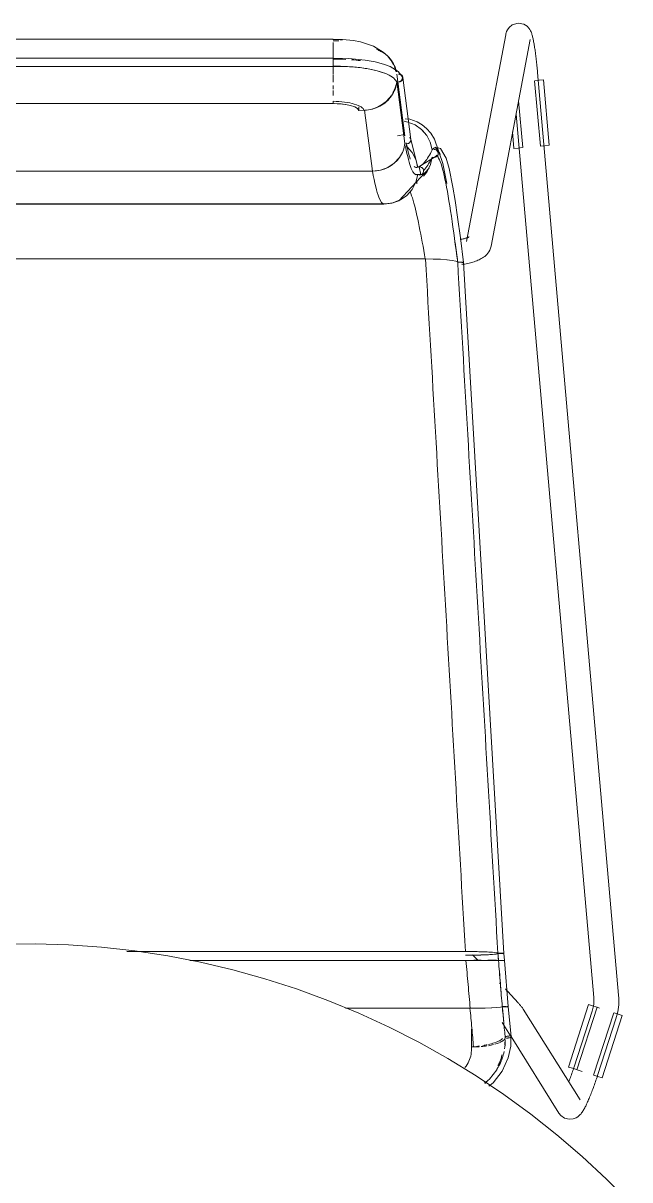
# Model space of a CAD drawing. Header units: millimetres. Extents: x 79795 to 317870, y -36033 to 97293.
# Drawn here: x 175176 to 175467, y 12592 to 13148 of the extents above; entities that cross this region are included whole.
import ezdxf

# ---------------------------------------------------------------- set-up
doc = ezdxf.new("R2010")
doc.units = ezdxf.units.MM
doc.header["$MEASUREMENT"] = 0
doc.layers.add('I-FURN', color=8, linetype='CONTINUOUS', lineweight=9)

msp = doc.modelspace()

# ---------------------------------------------------------------- linework, layer by layer
at = {"layer": 'I-FURN'}
for p, q in [((175410.56, 13147.02), (175413.31, 13147.86)), ((175413.31, 13147.86), (175416.07, 13147.37)), ((175407.43, 13142.27), (175388.61, 13042.97)), ((175407.51, 13142.68), (175407.43, 13142.27)), ((175407.65, 13143.2), (175407.51, 13142.68)), ((175407.86, 13143.82), (175407.65, 13143.2)), ((175408.24, 13144.62), (175407.86, 13143.82)), ((175408.99, 13145.7), (175408.24, 13144.62)), ((175410.56, 13147.02), (175408.99, 13145.7)), ((175416.07, 13147.37), (175417.73, 13146.33)), ((175417.73, 13146.33), (175418.58, 13145.42)), ((175418.58, 13145.42), (175419.06, 13144.72)), ((175419.06, 13144.72), (175419.37, 13144.16)), ((175419.37, 13144.16), (175419.58, 13143.69)), ((175419.58, 13143.69), (175419.75, 13143.26)), ((175419.75, 13143.26), (175419.89, 13142.85)), ((175419.89, 13142.85), (175420.02, 13142.46)), ((175420.02, 13142.46), (175420.13, 13142.06)), ((175420.13, 13142.06), (175420.24, 13141.66)), ((175324.52, 13140.08), (175029.67, 13140.08)), ((175329.04, 13140), (175324.52, 13140.08)), ((175324.52, 13139.91), (175324.52, 13140.08)), ((175324.52, 13140.06), (175324.52, 13139.78)), ((175324.52, 13138.59), (175324.52, 13136.84)), ((175324.52, 13136.56), (175324.52, 13133.98)), ((175334.25, 13139.48), (175329.04, 13140)), ((175337.74, 13138.83), (175334.25, 13139.48)), ((175343.89, 13136.81), (175337.74, 13138.83)), ((175348.61, 13133.94), (175343.89, 13136.81)), ((175400.4, 13040.74), (175419.22, 13140.03)), ((175420.24, 13141.66), (175420.34, 13141.25)), ((175420.34, 13141.25), (175420.44, 13140.82)), ((175420.44, 13140.82), (175420.54, 13140.38)), ((175420.54, 13140.38), (175420.64, 13139.92)), ((175420.64, 13139.92), (175420.73, 13139.44)), ((175420.73, 13139.44), (175420.83, 13138.94)), ((175420.83, 13138.94), (175420.92, 13138.43)), ((175420.92, 13138.43), (175421.02, 13137.9)), ((175421.02, 13137.9), (175421.11, 13137.35)), ((175421.11, 13137.35), (175421.2, 13136.78)), ((175421.2, 13136.78), (175421.29, 13136.19)), ((175324.52, 13131.04), (175029.67, 13131.04)), ((175324.52, 13130.8), (175324.52, 13133.82)), ((175324.52, 13133.81), (175324.52, 13130.8)), ((175332.08, 13130.89), (175324.52, 13131.04)), ((175324.52, 13130.97), (175324.52, 13131.04)), ((175324.52, 13131.04), (175324.52, 13127.19)), ((175324.52, 13130.78), (175324.52, 13130.97)), ((175324.52, 13130.47), (175324.52, 13130.78)), ((175339.97, 13130.1), (175332.08, 13130.89)), ((175350.59, 13132.1), (175348.61, 13133.94)), ((175352.26, 13130.03), (175350.59, 13132.1)), ((175421.29, 13136.19), (175421.39, 13135.59)), ((175421.39, 13135.59), (175421.48, 13134.97)), ((175421.48, 13134.97), (175421.57, 13134.33)), ((175421.57, 13134.33), (175421.65, 13133.69)), ((175421.65, 13133.69), (175421.74, 13133.02)), ((175421.74, 13133.02), (175421.83, 13132.35)), ((175421.83, 13132.35), (175421.91, 13131.66)), ((175421.91, 13131.66), (175422, 13130.96)), ((175422, 13130.96), (175422.08, 13130.25)), ((175029.67, 13127.08), (175324.52, 13127.08)), ((175324.52, 13130.08), (175324.52, 13130.47)), ((175324.52, 13129.63), (175324.52, 13130.08)), ((175324.52, 13129.14), (175324.52, 13129.63)), ((175324.52, 13128.64), (175324.52, 13129.14)), ((175324.52, 13128.16), (175324.52, 13128.64)), ((175324.52, 13127.74), (175324.52, 13128.16)), ((175324.52, 13127.41), (175324.52, 13127.74)), ((175324.52, 13127.19), (175324.52, 13127.41)), ((175324.52, 13123.3), (175324.52, 13127.11)), ((175324.52, 13127.11), (175324.52, 13123.3)), ((175330.74, 13127), (175324.52, 13127.08)), ((175337.31, 13126.47), (175330.74, 13127)), ((175341.32, 13125.88), (175337.31, 13126.47)), ((175344.68, 13129.23), (175339.97, 13130.1)), ((175345.75, 13124.91), (175341.32, 13125.88)), ((175348.72, 13128.15), (175344.68, 13129.23)), ((175351.89, 13126.96), (175348.72, 13128.15)), ((175355.72, 13124.65), (175351.89, 13126.96)), ((175353.59, 13127.76), (175352.26, 13130.03)), ((175422.08, 13130.25), (175422.16, 13129.53)), ((175422.16, 13129.53), (175422.24, 13128.81)), ((175422.24, 13128.81), (175422.32, 13128.07)), ((175422.32, 13128.07), (175422.4, 13127.33)), ((175422.4, 13127.33), (175422.47, 13126.59)), ((175422.47, 13126.59), (175422.54, 13125.84)), ((175422.54, 13125.84), (175422.61, 13125.09)), ((175324.52, 13123.1), (175324.52, 13119.54)), ((175349.19, 13123.81), (175345.75, 13124.91)), ((175355.13, 13123.33), (175358.98, 13093.64)), ((175359, 13090.09), (175355.15, 13119.79)), ((175355.9, 13117.36), (175355.59, 13119.8)), ((175357.61, 13122.27), (175355.72, 13124.65)), ((175357.97, 13121.77), (175361.83, 13091.99)), ((175421.28, 13120.2), (175424.04, 13088.79)), ((175421.4, 13120.21), (175423.47, 13120.4)), ((175422.61, 13125.09), (175422.68, 13124.34)), ((175422.68, 13124.34), (175422.7, 13124.18)), ((175461.64, 12680.86), (175422.7, 13124.18)), ((175423.47, 13120.4), (175425.51, 13120.57)), ((175425.51, 13120.57), (175428.27, 13089.16)), ((175324.52, 13117.92), (175324.52, 13116.07)), ((175324.52, 13115.55), (175324.52, 13113.09)), ((175324.52, 13109.24), (175029.67, 13109.24)), ((175029.67, 13109.18), (175324.52, 13109.18)), ((175324.52, 13109.18), (175327.56, 13109.07)), ((175327.56, 13109.07), (175330.41, 13108.75)), ((175330.41, 13108.75), (175332.9, 13108.24)), ((175415.59, 13088.05), (175413.62, 13110.53)), ((175332.9, 13108.24), (175334.88, 13107.57)), ((175334.88, 13107.57), (175336.23, 13106.78)), ((175336.23, 13106.78), (175336.87, 13105.92)), ((175336.87, 13105.92), (175336.87, 13107.59)), ((175336.87, 13105.92), (175339.59, 13105.99)), ((175339.59, 13105.99), (175343.45, 13076.71)), ((175412.41, 13104.16), (175449.69, 12679.81)), ((175358.63, 13100.7), (175360.37, 13100.32)), ((175360.37, 13100.33), (175358.63, 13100.7)), ((175361.36, 13101.67), (175359.1, 13101.96)), ((175363.89, 13098.93), (175360.37, 13100.33)), ((175364.96, 13100.37), (175361.36, 13101.67)), ((175366.97, 13096.76), (175363.89, 13098.93)), ((175367.23, 13099.03), (175364.96, 13100.37)), ((175369.4, 13097.25), (175367.23, 13099.03)), ((175358.85, 13094.42), (175355.36, 13093.73)), ((175361.59, 13092.67), (175361.29, 13093.06)), ((175361.78, 13092.23), (175361.59, 13092.67)), ((175361.84, 13091.76), (175361.78, 13092.23)), ((175361.81, 13092.07), (175364.78, 13080.46)), ((175366.97, 13096.76), (175367.95, 13095.8)), ((175369.45, 13093.93), (175366.97, 13096.76)), ((175371.4, 13095.01), (175369.4, 13097.25)), ((175371.19, 13090.61), (175369.45, 13093.93)), ((175373.21, 13092.19), (175371.4, 13095.01)), ((175377.2, 13080.47), (175373.21, 13092.19)), ((175410.67, 13095.57), (175411.36, 13087.68)), ((175358.81, 13088.94), (175359, 13090.09)), ((175359.47, 13089.93), (175359.96, 13089.9)), ((175359.98, 13088.59), (175359.49, 13089.02)), ((175359.96, 13089.9), (175360.46, 13089.97)), ((175362.49, 13085.72), (175359.98, 13088.59)), ((175360.46, 13089.97), (175360.91, 13090.17)), ((175360.91, 13090.17), (175361.29, 13090.47)), ((175361.29, 13090.47), (175361.58, 13090.85)), ((175361.58, 13090.85), (175361.77, 13091.29)), ((175361.77, 13091.29), (175361.84, 13091.76)), ((175372.1, 13086.98), (175371.19, 13090.61)), ((175372.57, 13087.15), (175372.1, 13086.98)), ((175372.1, 13086.98), (175372.57, 13087.14)), ((175373.92, 13088.2), (175373, 13087.9)), ((175373.06, 13087.19), (175373.56, 13087.11)), ((175373.56, 13087.11), (175373.06, 13087.19)), ((175373.56, 13087.11), (175374.01, 13086.92)), ((175374.01, 13086.92), (175373.56, 13087.11)), ((175376.1, 13087.67), (175373.92, 13088.2)), ((175374.01, 13086.92), (175374.4, 13086.61)), ((175374.4, 13086.61), (175374.01, 13086.92)), ((175374.4, 13086.61), (175374.7, 13086.21)), ((175374.7, 13086.22), (175374.4, 13086.61)), ((175378.87, 13083.03), (175376.1, 13087.67)), ((175413.4, 13087.86), (175411.36, 13087.68)), ((175415.47, 13088.04), (175413.4, 13087.86)), ((175426.23, 13088.98), (175424.16, 13088.8)), ((175428.27, 13089.16), (175426.23, 13088.98)), ((175353.88, 13080.58), (175356.37, 13083.32)), ((175364.24, 13082.32), (175362.49, 13085.72)), ((175365.14, 13078.61), (175364.24, 13082.32)), ((175374.77, 13084.42), (175365.38, 13078.71)), ((175372.15, 13083.49), (175371.35, 13079.88)), ((175371.36, 13079.88), (175372.15, 13083.49)), ((175372.62, 13083.34), (175372.15, 13083.49)), ((175372.15, 13083.49), (175372.62, 13083.34)), ((175373.12, 13083.31), (175372.62, 13083.34)), ((175372.62, 13083.34), (175373.12, 13083.31)), ((175373.61, 13083.4), (175373.12, 13083.31)), ((175373.12, 13083.31), (175373.61, 13083.4)), ((175374.06, 13083.61), (175373.61, 13083.4)), ((175373.61, 13083.4), (175374.06, 13083.61)), ((175374.44, 13083.93), (175374.06, 13083.61)), ((175374.06, 13083.61), (175374.44, 13083.93)), ((175374.73, 13084.33), (175374.44, 13083.93)), ((175374.44, 13083.93), (175374.73, 13084.33)), ((175374.9, 13085.76), (175374.7, 13086.22)), ((175374.7, 13086.21), (175374.89, 13085.76)), ((175374.91, 13084.79), (175374.73, 13084.33)), ((175374.73, 13084.33), (175374.91, 13084.79)), ((175374.89, 13085.76), (175374.97, 13085.28)), ((175374.97, 13085.28), (175374.9, 13085.76)), ((175374.97, 13085.28), (175374.91, 13084.79)), ((175374.91, 13084.79), (175374.97, 13085.28)), ((175380.28, 13078.03), (175378.87, 13083.03)), ((175343.45, 13076.71), (175010.74, 13076.71)), ((175010.74, 13076.71), (175343.45, 13076.71)), ((175343.45, 13076.71), (175347.22, 13077.19)), ((175347.22, 13077.19), (175350.77, 13078.5)), ((175350.77, 13078.5), (175353.88, 13080.58)), ((175370.66, 13078.23), (175356.06, 13062.53)), ((175364.78, 13080.46), (175365.1, 13078.59)), ((175365.14, 13078.61), (175365.61, 13078.77)), ((175365.61, 13078.77), (175365.14, 13078.61)), ((175365.61, 13078.77), (175366.1, 13078.81)), ((175366.11, 13078.81), (175365.61, 13078.77)), ((175366.65, 13075), (175365.82, 13078.89)), ((175366.1, 13078.81), (175366.59, 13078.73)), ((175366.6, 13078.73), (175366.11, 13078.81)), ((175366.59, 13078.73), (175367.04, 13078.52)), ((175367.04, 13075.19), (175366.59, 13074.99)), ((175367.05, 13078.53), (175366.6, 13078.73)), ((175366.6, 13074.99), (175367.05, 13075.19)), ((175367.04, 13078.52), (175367.43, 13078.21)), ((175367.43, 13075.5), (175367.04, 13075.19)), ((175367.43, 13078.21), (175367.05, 13078.53)), ((175367.05, 13075.19), (175367.43, 13075.5)), ((175367.43, 13078.21), (175367.72, 13077.81)), ((175367.72, 13077.81), (175367.43, 13078.21)), ((175367.72, 13075.91), (175367.43, 13075.5)), ((175367.43, 13075.5), (175367.72, 13075.91)), ((175367.72, 13077.81), (175367.91, 13077.35)), ((175367.91, 13077.35), (175367.72, 13077.81)), ((175367.91, 13076.37), (175367.72, 13075.91)), ((175367.72, 13075.91), (175367.91, 13076.37)), ((175367.91, 13077.35), (175367.98, 13076.86)), ((175367.98, 13076.86), (175367.91, 13077.35)), ((175367.98, 13076.86), (175367.91, 13076.37)), ((175367.91, 13076.37), (175367.98, 13076.86)), ((175369.71, 13076.56), (175367.93, 13074.32)), ((175368.9, 13075.42), (175369.72, 13076.56)), ((175371.35, 13079.88), (175369.71, 13076.56)), ((175369.72, 13076.56), (175371.36, 13079.88)), ((175379.1, 13070.81), (175377.2, 13080.47)), ((175382.08, 13069.01), (175380.28, 13078.03)), ((175364.24, 13071.39), (175362.49, 13068)), ((175362.49, 13067.99), (175364.24, 13071.39)), ((175366.95, 13075.14), (175364.07, 13075.09)), ((175364.24, 13071.39), (175365.14, 13075.1)), ((175365.61, 13074.94), (175365.14, 13075.11)), ((175365.14, 13075.1), (175365.61, 13074.94)), ((175366.1, 13074.91), (175365.61, 13074.94)), ((175365.61, 13074.94), (175366.11, 13074.9)), ((175366.59, 13074.99), (175366.1, 13074.91)), ((175366.11, 13074.9), (175366.6, 13074.99)), ((175359.98, 13065.13), (175356.84, 13062.96)), ((175356.85, 13062.95), (175359.98, 13065.12)), ((175362.49, 13068), (175359.98, 13065.13)), ((175359.98, 13065.12), (175362.49, 13067.99)), ((175383.12, 13062.7), (175382.08, 13069.01)), ((175349.49, 13061.11), (175004.7, 13061.11)), ((175004.7, 13061.11), (175349.49, 13061.11)), ((175005.24, 13060.96), (175310.04, 13060.96)), ((175310.04, 13060.96), (175348.95, 13060.96)), ((175352.7, 13061.4), (175348.95, 13060.96)), ((175353.28, 13061.59), (175349.49, 13061.11)), ((175349.49, 13061.11), (175353.28, 13061.59)), ((175357.16, 13063.13), (175352.7, 13061.4)), ((175356.84, 13062.96), (175353.28, 13061.59)), ((175353.28, 13061.59), (175356.85, 13062.95)), ((175356.06, 13062.53), (175354.14, 13061.83)), ((175384.3, 13054.68), (175383.12, 13062.7)), ((175385.65, 13044.75), (175384.3, 13054.68)), ((175386.06, 13044), (175385.57, 13043.9)), ((175387.21, 13032.89), (175385.65, 13044.75)), ((175386.53, 13044.1), (175386.06, 13044)), ((175386.98, 13044.2), (175386.53, 13044.1)), ((175387.4, 13044.31), (175386.98, 13044.2)), ((175387.79, 13044.42), (175387.4, 13044.31)), ((175388.16, 13044.53), (175387.79, 13044.42)), ((175388.5, 13044.63), (175388.16, 13044.53)), ((175388.8, 13044.74), (175388.5, 13044.63)), ((175389.07, 13044.84), (175388.8, 13044.74)), ((175389.3, 13044.94), (175389.07, 13044.84)), ((175389.49, 13045.02), (175389.3, 13044.94)), ((175389.65, 13045.1), (175389.49, 13045.02)), ((175389.73, 13045.15), (175389.65, 13045.1)), ((175389.81, 13045.19), (175389.73, 13045.15)), ((175389.83, 13045.2), (175389.81, 13045.19)), ((175397.83, 13036.26), (175397.3, 13035.81)), ((175398.35, 13036.78), (175397.83, 13036.26)), ((175398.86, 13037.38), (175398.35, 13036.78)), ((175399.34, 13038.07), (175398.86, 13037.38)), ((175399.78, 13038.86), (175399.34, 13038.07)), ((175400.14, 13039.75), (175399.78, 13038.86)), ((175400.4, 13040.74), (175400.14, 13039.75)), ((175368.79, 13034.61), (174985.39, 13034.61)), ((174985.39, 13034.61), (175368.79, 13034.61)), ((175372.56, 13034.55), (175368.79, 13034.61)), ((175368.87, 13034.61), (175372.56, 13034.55)), ((175376.1, 13034.4), (175372.56, 13034.55)), ((175372.62, 13034.55), (175376.1, 13034.4)), ((175379.2, 13034.16), (175376.1, 13034.4)), ((175376.14, 13034.4), (175379.2, 13034.16)), ((175381.69, 13033.85), (175379.2, 13034.16)), ((175379.23, 13034.16), (175381.7, 13033.85)), ((175383.44, 13033.48), (175381.69, 13033.85)), ((175381.7, 13033.85), (175383.44, 13033.48)), ((175384.34, 13033.08), (175383.44, 13033.48)), ((175383.44, 13033.48), (175384.34, 13033.08)), ((175384.81, 13033.1), (175384.34, 13033.08)), ((175384.34, 13033.08), (175384.82, 13033.1)), ((175385.31, 13033.1), (175384.81, 13033.1)), ((175384.82, 13033.1), (175385.31, 13033.1)), ((175385.8, 13033.1), (175385.31, 13033.1)), ((175385.31, 13033.1), (175385.81, 13033.1)), ((175386.26, 13033.07), (175385.8, 13033.1)), ((175385.81, 13033.1), (175386.26, 13033.07)), ((175386.64, 13033.04), (175386.26, 13033.07)), ((175386.26, 13033.07), (175386.65, 13033.04)), ((175386.29, 13032.71), (175386.67, 13032.75)), ((175386.68, 13032.75), (175386.3, 13032.71)), ((175387.11, 13031.99), (175386.4, 13031.87)), ((175386.94, 13033), (175386.64, 13033.04)), ((175386.65, 13033.04), (175386.95, 13033)), ((175386.67, 13032.75), (175386.96, 13032.79)), ((175386.97, 13032.79), (175386.68, 13032.75)), ((175387.8, 13032.11), (175387.11, 13031.99)), ((175387.15, 13032.84), (175387.21, 13032.89)), ((175387.21, 13032.89), (175387.15, 13032.84)), ((175387.21, 13032.89), (175406.5, 12700.98)), ((175388.48, 13032.25), (175387.8, 13032.11)), ((175389.15, 13032.39), (175388.48, 13032.25)), ((175389.8, 13032.54), (175389.15, 13032.39)), ((175390.45, 13032.7), (175389.8, 13032.54)), ((175391.08, 13032.88), (175390.45, 13032.7)), ((175391.69, 13033.06), (175391.08, 13032.88)), ((175392.3, 13033.25), (175391.69, 13033.06)), ((175392.89, 13033.46), (175392.3, 13033.25)), ((175393.47, 13033.68), (175392.89, 13033.46)), ((175394.04, 13033.91), (175393.47, 13033.68)), ((175394.6, 13034.17), (175394.04, 13033.91)), ((175395.15, 13034.44), (175394.6, 13034.17)), ((175395.69, 13034.73), (175395.15, 13034.44)), ((175396.23, 13035.05), (175395.69, 13034.73)), ((175396.77, 13035.41), (175396.23, 13035.05)), ((175397.3, 13035.81), (175396.77, 13035.41)), ((175181.41, 12705.55), (175165.41, 12705.4)), ((175197.4, 12705.06), (175181.41, 12705.55)), ((175213.36, 12703.93), (175197.4, 12705.06)), ((175229.26, 12702.16), (175213.36, 12703.93)), ((175388.04, 12701.88), (175225.45, 12701.88)), ((175225.45, 12701.88), (175388.04, 12701.88)), ((175245.08, 12699.75), (175229.26, 12702.16)), ((175260.79, 12696.72), (175245.08, 12699.75)), ((175388.31, 12697.56), (175255.75, 12697.56)), ((175255.75, 12697.56), (175388.31, 12697.56)), ((175391.83, 12701.85), (175388.04, 12701.88)), ((175388.16, 12700.09), (175391.84, 12700.12)), ((175392.1, 12697.56), (175388.31, 12697.56)), ((175388.31, 12697.56), (175392.1, 12697.56)), ((175394.11, 12697.57), (175391.53, 12700.24)), ((175395.39, 12701.77), (175391.83, 12701.85)), ((175391.84, 12700.12), (175395.39, 12700.2)), ((175392.1, 12697.69), (175395.66, 12697.68)), ((175395.66, 12697.68), (175392.1, 12697.69)), ((175395.66, 12697.57), (175392.1, 12697.56)), ((175392.1, 12697.56), (175395.67, 12697.57)), ((175398.52, 12701.65), (175395.39, 12701.77)), ((175395.39, 12700.2), (175398.51, 12700.32)), ((175398.79, 12697.58), (175395.67, 12697.57)), ((175395.67, 12697.57), (175398.8, 12697.58)), ((175398.51, 12700.32), (175401, 12700.48)), ((175401.03, 12701.49), (175398.52, 12701.65)), ((175398.78, 12697.67), (175401.28, 12697.66)), ((175401.28, 12697.66), (175398.78, 12697.67)), ((175401.3, 12697.59), (175398.8, 12697.58)), ((175398.8, 12697.58), (175401.3, 12697.59)), ((175401, 12700.48), (175402.75, 12700.67)), ((175402.77, 12701.29), (175401.03, 12701.49)), ((175401.28, 12697.66), (175403.03, 12697.65)), ((175403.03, 12697.65), (175401.28, 12697.66)), ((175403.04, 12697.6), (175401.3, 12697.59)), ((175401.3, 12697.59), (175403.05, 12697.6)), ((175402.75, 12700.67), (175403.66, 12700.88)), ((175403.66, 12701.08), (175402.77, 12701.29)), ((175403.93, 12697.62), (175403.04, 12697.6)), ((175403.05, 12697.6), (175403.94, 12697.62)), ((175404.13, 12701.09), (175403.66, 12701.08)), ((175403.66, 12700.88), (175404.13, 12700.88)), ((175403.93, 12697.63), (175404.4, 12697.63)), ((175404.4, 12697.63), (175403.93, 12697.63)), ((175404.4, 12697.62), (175403.93, 12697.62)), ((175403.94, 12697.62), (175404.41, 12697.62)), ((175404.63, 12701.09), (175404.13, 12701.09)), ((175404.13, 12700.88), (175404.62, 12700.87)), ((175404.4, 12697.63), (175404.89, 12697.63)), ((175404.9, 12697.63), (175404.4, 12697.63)), ((175404.9, 12697.62), (175404.4, 12697.62)), ((175404.41, 12697.62), (175404.9, 12697.62)), ((175404.62, 12700.87), (175405.11, 12700.88)), ((175405.12, 12701.09), (175404.63, 12701.09)), ((175404.89, 12697.63), (175405.38, 12697.63)), ((175405.39, 12697.63), (175404.9, 12697.63)), ((175405.39, 12697.62), (175404.9, 12697.62)), ((175404.9, 12697.62), (175405.39, 12697.62)), ((175405.11, 12700.88), (175405.56, 12700.89)), ((175405.57, 12701.08), (175405.12, 12701.09)), ((175405.38, 12697.63), (175405.84, 12697.63)), ((175405.84, 12697.63), (175405.39, 12697.63)), ((175405.84, 12697.62), (175405.39, 12697.62)), ((175405.39, 12697.62), (175405.85, 12697.62)), ((175405.56, 12700.89), (175405.95, 12700.91)), ((175405.95, 12701.06), (175405.57, 12701.08)), ((175405.84, 12697.63), (175406.22, 12697.63)), ((175406.22, 12697.63), (175405.84, 12697.63)), ((175406.22, 12697.62), (175405.84, 12697.62)), ((175405.85, 12697.62), (175406.23, 12697.62)), ((175406.25, 12701.04), (175405.95, 12701.06)), ((175405.95, 12700.91), (175406.24, 12700.93)), ((175406.22, 12697.63), (175406.51, 12697.63)), ((175406.52, 12697.63), (175406.22, 12697.63)), ((175406.52, 12697.62), (175406.22, 12697.62)), ((175406.23, 12697.62), (175406.52, 12697.62)), ((175406.24, 12700.93), (175406.43, 12700.96)), ((175406.43, 12701.01), (175406.25, 12701.04)), ((175406.5, 12700.98), (175406.43, 12701.01)), ((175406.43, 12700.96), (175406.5, 12700.98)), ((175406.77, 12697.63), (175406.5, 12700.98)), ((175406.51, 12697.63), (175406.7, 12697.63)), ((175406.71, 12697.63), (175406.52, 12697.63)), ((175406.7, 12697.62), (175406.52, 12697.62)), ((175406.52, 12697.62), (175406.71, 12697.62)), ((175406.7, 12697.63), (175406.77, 12697.63)), ((175406.77, 12697.63), (175406.7, 12697.62)), ((175406.71, 12697.62), (175406.77, 12697.63)), ((175406.77, 12697.63), (175406.71, 12697.63)), ((175406.77, 12697.63), (175408.6, 12675.42)), ((175276.36, 12693.06), (175260.79, 12696.72)), ((175291.78, 12688.78), (175276.36, 12693.06)), ((175307.01, 12683.89), (175291.78, 12688.78)), ((175404.87, 12686.38), (175404.39, 12686.89)), ((175322.04, 12678.39), (175307.01, 12683.89)), ((175407.68, 12683.41), (175407.23, 12683.9)), ((175408.13, 12682.93), (175407.68, 12683.41)), ((175408.57, 12682.46), (175408.13, 12682.93)), ((175409, 12682), (175408.57, 12682.46)), ((175409.43, 12681.55), (175409, 12682)), ((175409.84, 12681.1), (175409.43, 12681.55)), ((175410.24, 12680.67), (175409.84, 12681.1)), ((175410.63, 12680.24), (175410.24, 12680.67)), ((175461.65, 12680.82), (175461.64, 12680.86)), ((175461.72, 12679.68), (175461.65, 12680.82)), ((175336.83, 12672.3), (175322.04, 12678.39)), ((175403.12, 12674.96), (175404.86, 12675.14)), ((175404.86, 12675.14), (175403.14, 12674.96)), ((175404.86, 12675.14), (175405.75, 12675.33)), ((175405.75, 12675.33), (175404.86, 12675.14)), ((175405.75, 12675.33), (175406.22, 12675.32)), ((175406.22, 12675.32), (175405.75, 12675.33)), ((175406.24, 12675.53), (175405.76, 12675.52)), ((175405.76, 12675.52), (175406.23, 12675.53)), ((175406.22, 12675.32), (175406.72, 12675.32)), ((175406.71, 12675.32), (175406.22, 12675.32)), ((175406.23, 12675.53), (175406.73, 12675.53)), ((175406.73, 12675.53), (175406.24, 12675.53)), ((175407.21, 12675.33), (175406.71, 12675.32)), ((175406.72, 12675.32), (175407.21, 12675.33)), ((175407.22, 12675.52), (175406.73, 12675.53)), ((175406.73, 12675.53), (175407.22, 12675.52)), ((175407.21, 12675.33), (175407.66, 12675.34)), ((175407.66, 12675.34), (175407.21, 12675.33)), ((175407.68, 12675.51), (175407.22, 12675.52)), ((175407.22, 12675.52), (175407.67, 12675.51)), ((175407.66, 12675.34), (175408.05, 12675.35)), ((175408.04, 12675.35), (175407.66, 12675.34)), ((175408.34, 12675.37), (175408.04, 12675.35)), ((175408.05, 12675.5), (175408.35, 12675.47)), ((175408.05, 12675.35), (175408.34, 12675.37)), ((175408.35, 12675.47), (175408.06, 12675.5)), ((175408.34, 12675.37), (175408.53, 12675.4)), ((175408.54, 12675.45), (175408.35, 12675.47)), ((175408.35, 12675.47), (175408.53, 12675.45)), ((175408.53, 12675.45), (175408.6, 12675.42)), ((175408.53, 12675.4), (175408.6, 12675.42)), ((175408.6, 12675.42), (175408.53, 12675.4)), ((175408.6, 12675.42), (175408.54, 12675.45)), ((175408.6, 12675.42), (175410.02, 12660.93)), ((175411.02, 12679.83), (175410.63, 12680.24)), ((175411.38, 12679.43), (175411.02, 12679.83)), ((175411.74, 12679.04), (175411.38, 12679.43)), ((175412.08, 12678.66), (175411.74, 12679.04)), ((175412.41, 12678.3), (175412.08, 12678.66)), ((175412.73, 12677.94), (175412.41, 12678.3)), ((175413.03, 12677.61), (175412.73, 12677.94)), ((175413.32, 12677.29), (175413.03, 12677.61)), ((175413.59, 12676.98), (175413.32, 12677.29)), ((175413.85, 12676.68), (175413.59, 12676.98)), ((175414.09, 12676.4), (175413.85, 12676.68)), ((175414.32, 12676.14), (175414.09, 12676.4)), ((175414.53, 12675.88), (175414.32, 12676.14)), ((175414.74, 12675.64), (175414.53, 12675.88)), ((175414.92, 12675.41), (175414.74, 12675.64)), ((175415.1, 12675.19), (175414.92, 12675.41)), ((175415.28, 12674.97), (175415.1, 12675.19)), ((175447.2, 12676.39), (175437.51, 12646.39)), ((175441.56, 12645.08), (175451.25, 12675.09)), ((175447.2, 12676.39), (175449.15, 12675.76)), ((175449.15, 12675.76), (175451.13, 12675.13)), ((175449.45, 12675.2), (175449.31, 12674.55)), ((175449.56, 12675.85), (175449.45, 12675.2)), ((175449.65, 12676.51), (175449.56, 12675.85)), ((175449.71, 12677.16), (175449.65, 12676.51)), ((175449.69, 12679.81), (175449.74, 12679.15)), ((175449.75, 12677.83), (175449.71, 12677.16)), ((175449.74, 12679.15), (175449.75, 12678.49)), ((175449.75, 12678.49), (175449.75, 12677.83)), ((175461.42, 12673.98), (175461.57, 12675.12)), ((175461.57, 12675.12), (175461.68, 12676.25)), ((175461.68, 12676.25), (175461.74, 12677.39)), ((175461.75, 12678.53), (175461.72, 12679.68)), ((175461.74, 12677.39), (175461.75, 12678.53)), ((175330.5, 12674.59), (175390.25, 12674.59)), ((175390.25, 12674.59), (175330.5, 12674.59)), ((175351.37, 12665.61), (175336.83, 12672.3)), ((175390.25, 12674.59), (175394.01, 12674.62)), ((175394.01, 12674.62), (175390.37, 12674.59)), ((175394.11, 12674.62), (175397.55, 12674.69)), ((175397.55, 12674.69), (175394.11, 12674.62)), ((175397.55, 12674.69), (175400.65, 12674.81)), ((175400.65, 12674.81), (175397.61, 12674.7)), ((175400.65, 12674.81), (175403.12, 12674.96)), ((175403.13, 12674.96), (175400.69, 12674.81)), ((175415.45, 12674.74), (175415.28, 12674.97)), ((175415.64, 12674.48), (175415.45, 12674.74)), ((175415.85, 12674.16), (175415.64, 12674.48)), ((175443.16, 12630.57), (175415.85, 12674.16)), ((175448.95, 12673.25), (175440.23, 12646.43)), ((175449.14, 12673.91), (175448.95, 12673.27)), ((175448.95, 12673.27), (175448.95, 12673.25)), ((175449.31, 12674.55), (175449.14, 12673.91)), ((175459.31, 12672.48), (175449.63, 12642.48)), ((175451.34, 12675.06), (175452.51, 12674.68)), ((175451.65, 12642.73), (175460.36, 12669.54)), ((175463.36, 12671.18), (175453.67, 12641.17)), ((175459.43, 12672.44), (175461.4, 12671.81)), ((175460.36, 12669.54), (175460.69, 12670.64)), ((175460.69, 12670.64), (175460.98, 12671.74)), ((175460.98, 12671.74), (175461.22, 12672.86)), ((175461.22, 12672.86), (175461.42, 12673.98)), ((175461.4, 12671.81), (175463.36, 12671.18)), ((175365.62, 12658.36), (175351.37, 12665.61)), ((175390.96, 12654.8), (175390.96, 12664.55)), ((175405.68, 12667.79), (175409.72, 12661.34)), ((175409.81, 12656.37), (175409.9, 12661.83)), ((175409.95, 12660.97), (175432.99, 12624.2)), ((175379.58, 12650.54), (175365.62, 12658.36)), ((175391.95, 12656.04), (175390.9, 12656.04)), ((175408.6, 12650.72), (175409.81, 12656.37)), ((175393.21, 12642.16), (175379.58, 12650.54)), ((175403.12, 12645.11), (175405.03, 12648.8)), ((175405.7, 12644.4), (175408.6, 12650.72)), ((175406.5, 12633.25), (175393.21, 12642.16)), ((175399.63, 12640.54), (175403.12, 12645.11)), ((175401.36, 12638.87), (175405.7, 12644.4)), ((175439.47, 12645.76), (175437.51, 12646.39)), ((175438.5, 12641.36), (175438.73, 12642.02)), ((175438.73, 12642.02), (175438.97, 12642.69)), ((175438.97, 12642.69), (175439.2, 12643.36)), ((175439.2, 12643.36), (175439.44, 12644.04)), ((175439.44, 12644.04), (175439.67, 12644.72)), ((175441.44, 12645.12), (175439.47, 12645.76)), ((175439.67, 12644.72), (175439.9, 12645.41)), ((175439.9, 12645.41), (175440.13, 12646.11)), ((175440.13, 12646.11), (175440.23, 12646.43)), ((175441.65, 12645.05), (175444.13, 12644.25)), ((175451.72, 12641.8), (175449.74, 12642.44)), ((175451.25, 12641.53), (175451.5, 12642.27)), ((175451.5, 12642.27), (175451.65, 12642.73)), ((175453.67, 12641.17), (175451.72, 12641.8)), ((175397.28, 12638.58), (175399.63, 12640.54)), ((175399.31, 12637.23), (175401.36, 12638.87)), ((175437.79, 12639.46), (175438.03, 12640.08)), ((175438.03, 12640.08), (175438.26, 12640.72)), ((175438.26, 12640.72), (175438.5, 12641.36)), ((175449.24, 12635.8), (175449.49, 12636.49)), ((175449.49, 12636.49), (175449.75, 12637.19)), ((175449.75, 12637.19), (175450, 12637.89)), ((175450, 12637.89), (175450.25, 12638.61)), ((175450.25, 12638.61), (175450.51, 12639.33)), ((175450.51, 12639.33), (175450.76, 12640.06)), ((175450.76, 12640.06), (175451.01, 12640.79)), ((175451.01, 12640.79), (175451.25, 12641.53)), ((175419.42, 12623.81), (175406.5, 12633.25)), ((175446.99, 12630.19), (175447.23, 12630.75)), ((175447.23, 12630.75), (175447.48, 12631.33)), ((175447.48, 12631.33), (175447.72, 12631.93)), ((175447.72, 12631.93), (175447.97, 12632.54)), ((175447.97, 12632.54), (175448.22, 12633.16)), ((175448.22, 12633.16), (175448.47, 12633.8)), ((175448.47, 12633.8), (175448.73, 12634.46)), ((175448.73, 12634.46), (175448.98, 12635.12)), ((175448.98, 12635.12), (175449.24, 12635.8)), ((175444.16, 12624.73), (175444.42, 12625.12)), ((175444.42, 12625.12), (175444.66, 12625.51)), ((175444.66, 12625.51), (175444.89, 12625.91)), ((175444.89, 12625.91), (175445.12, 12626.32)), ((175445.12, 12626.32), (175445.35, 12626.75)), ((175445.35, 12626.75), (175445.58, 12627.19)), ((175445.58, 12627.19), (175445.81, 12627.64)), ((175445.81, 12627.64), (175446.04, 12628.12)), ((175446.04, 12628.12), (175446.27, 12628.61)), ((175446.27, 12628.61), (175446.51, 12629.12)), ((175446.51, 12629.12), (175446.75, 12629.65)), ((175446.75, 12629.65), (175446.99, 12630.19)), ((175431.95, 12613.87), (175419.42, 12623.81)), ((175433.88, 12623.08), (175432.99, 12624.2)), ((175433.88, 12623.08), (175435.61, 12621.86)), ((175435.61, 12621.86), (175437.84, 12621.27)), ((175437.84, 12621.27), (175439.81, 12621.44)), ((175439.81, 12621.44), (175441.19, 12621.96)), ((175441.19, 12621.96), (175442.11, 12622.53)), ((175442.11, 12622.53), (175442.74, 12623.05)), ((175442.74, 12623.05), (175443.2, 12623.51)), ((175443.2, 12623.51), (175443.57, 12623.94)), ((175443.57, 12623.94), (175443.88, 12624.34)), ((175443.88, 12624.34), (175444.16, 12624.73)), ((175444.08, 12603.43), (175431.95, 12613.87)), ((175455.78, 12592.52), (175444.08, 12603.43)), ((175467.03, 12581.14), (175455.78, 12592.52))]:
    msp.add_line(p, q, dxfattribs=at)
for centre, major_axis, ratio, start_param, end_param in [((175324.52, 13135.8), (-12.4, 0), 0.287441, 4.492176, 4.712389), ((175324.52, 13124.33), (0, -15.75), 0.000004, 0.290246, 0.472486), ((175359.88, 13091.76), (-1.96, 0), 0.955139, 1.359855, 3.903556), ((175343.32, 13091.78), (-15.78, 0), 0.955139, 2.545839, 2.787386), ((175343.32, 13091.78), (-15.78, 0), 0.955139, 2.787556, 3.029056), ((175343.32, 13091.78), (-15.78, 0), 0.955139, 1.579038, 2.545717)]:
    msp.add_ellipse(centre, major_axis=major_axis, ratio=ratio, start_param=start_param, end_param=end_param, dxfattribs=at)
for points in [[(175324.52, 13139.99), (175326.1, 13139.99), (175327.6, 13139.92), (175329.03, 13139.78)], [(175324.52, 13130.51), (175326.56, 13130.54), (175328.59, 13130.52), (175330.6, 13130.43)], [(175333.33, 13130.27), (175334.8, 13130.16), (175336.26, 13130.01), (175337.67, 13129.83)], [(175354.07, 13126.67), (175354.32, 13126.02), (175354.48, 13125.34), (175354.63, 13124.65)], [(175339.59, 13105.99), (175340.88, 13106.03), (175343.38, 13106.39), (175346.99, 13107.8), (175350.13, 13109.99), (175352.66, 13112.83), (175354.42, 13116.17), (175355, 13118.55), (175355.15, 13119.79)], [(175349.36, 13123.75), (175350.82, 13123.18), (175353.29, 13121.91), (175354.6, 13120.51), (175354.95, 13119.78)], [(175354.02, 13116.08), (175353.78, 13115.47), (175353.5, 13114.86), (175353.17, 13114.27)], [(175354.69, 13118.27), (175354.53, 13117.57), (175354.33, 13116.87), (175354.07, 13116.19)], [(175324.52, 13110.3), (175326.41, 13110.28), (175330.15, 13110.01), (175334.95, 13109.05), (175338.27, 13107.66), (175339.21, 13106.56), (175339.34, 13106)], [(175332.9, 13108.29), (175330.84, 13108.84), (175328.13, 13109.12), (175325.36, 13109.21)], [(175359.62, 13090.3), (175360.28, 13087.17), (175360.94, 13084.26), (175361.6, 13082.53)], [(175363.5, 13079.03), (175364.05, 13078.46), (175364.59, 13078.32), (175365.14, 13078.61)], [(175364.58, 13072.04), (175364.63, 13071.58), (175364.69, 13071.11), (175364.74, 13070.64)], [(175348.95, 13060.96), (175349.13, 13060.96), (175349.31, 13061.01), (175349.49, 13061.11)], [(175383.14, 13042.45), (175383.54, 13039.35), (175383.93, 13036.22), (175384.33, 13033.09)], [(175368.87, 13034.61), (175372.07, 12979.25), (175375.26, 12923.83), (175378.46, 12868.37)], [(175403.66, 12701.08), (175400.44, 12756.49), (175394, 12867.25), (175387.56, 12977.85), (175384.34, 13033.08)], [(175378.46, 12868.37), (175381.65, 12812.91), (175384.85, 12757.4), (175388.04, 12701.88)], [(175388.31, 12697.56), (175388.65, 12693.73), (175389, 12689.9), (175389.34, 12686.07)], [(175403.66, 12701.08), (175403.71, 12700.51), (175403.8, 12699.35), (175403.89, 12698.2), (175403.93, 12697.62)], [(175403.66, 12700.88), (175403.7, 12700.34), (175403.79, 12699.26), (175403.88, 12698.17), (175403.93, 12697.63)], [(175405.75, 12675.33), (175405.45, 12679.04), (175404.84, 12686.46), (175404.24, 12693.9), (175403.94, 12697.62)], [(175389.34, 12686.07), (175389.68, 12682.24), (175390.03, 12678.42), (175390.37, 12674.59)], [(175405.75, 12675.33), (175405.99, 12672.81), (175406.47, 12667.77), (175406.95, 12662.82), (175407.19, 12660.38)], [(175405.78, 12675.33), (175406.01, 12673.02), (175406.24, 12670.71), (175406.47, 12668.43)], [(175390.25, 12674.59), (175390.56, 12671.46), (175391.15, 12665.21), (175391.69, 12659.07), (175391.95, 12656.04)], [(175407.19, 12660.38), (175407.04, 12659.98), (175406.48, 12659.23), (175405.33, 12658.53), (175404.64, 12658.21)], [(175407.15, 12658.84), (175407.14, 12657.58), (175407.04, 12656.32), (175406.86, 12655.08)], [(175406.96, 12656.87), (175407.07, 12657.75), (175407.08, 12658.65), (175407.08, 12659.55)], [(175390.9, 12656.05), (175390.95, 12655.54), (175390.97, 12655.03), (175390.96, 12654.52)], [(175394.73, 12656.14), (175393.82, 12656.08), (175392.9, 12656.05), (175391.95, 12656.04)], [(175393.37, 12656.28), (175393.84, 12656.33), (175394.31, 12656.39), (175394.78, 12656.46)], [(175398.31, 12656.51), (175397.45, 12656.39), (175396.58, 12656.27), (175395.67, 12656.21)], [(175396.47, 12656.72), (175397.16, 12656.84), (175397.81, 12656.97), (175398.48, 12657.11)], [(175399.14, 12657.26), (175400.06, 12657.47), (175401, 12657.7), (175401.85, 12657.95)], [(175401.54, 12657.14), (175400.79, 12656.95), (175399.99, 12656.79), (175399.15, 12656.64)], [(175404.19, 12658.01), (175403.6, 12657.76), (175402.94, 12657.53), (175402.2, 12657.32)], [(175398.69, 12639.71), (175398.26, 12639.3), (175397.81, 12638.91), (175397.34, 12638.53)]]:
    msp.add_open_spline(points, degree=3, dxfattribs=at)
for points, knots in [([(175349.22, 13133.21), (175348.5, 13133.74), (175347.24, 13134.46), (175345.91, 13135.09), (175345.4, 13135.29)], [0.5455526, 0.5455526, 0.5455526, 0.5455526, 0.6666667, 0.739481, 0.739481, 0.739481, 0.739481]), ([(175354.92, 13124.54), (175354.76, 13125.27), (175354.2, 13127.15), (175352.65, 13129.98), (175350.98, 13131.81), (175350.02, 13132.59)], [0.0634811, 0.0634811, 0.0634811, 0.0634811, 0.1666667, 0.3333333, 0.5, 0.5, 0.5, 0.5]), ([(175324.52, 13127.11), (175326.87, 13127.15), (175331.52, 13127.08), (175338.36, 13126.45), (175344.47, 13125.36), (175347.69, 13124.35), (175349.18, 13123.81)], [0.0000052, 0.0000052, 0.0000052, 0.0000052, 0.1666667, 0.3333333, 0.5, 0.6602535, 0.6602535, 0.6602535, 0.6602535]), ([(175355.91, 13123.36), (175356.08, 13123.35), (175356.37, 13123.31), (175356.75, 13123.17), (175357.17, 13122.91), (175357.62, 13122.39), (175357.87, 13121.53), (175357.65, 13120.74), (175357.25, 13120.21), (175356.87, 13119.89), (175356.56, 13119.75), (175356.4, 13119.7)], [-0.875, -0.875, -0.875, -0.875, -0.8125, -0.765625, -0.71875, -0.625, -0.5, -0.375, -0.3125, -0.25, -0.1875, -0.1875, -0.1875, -0.1875]), ([(175356.01, 13119.61), (175356.15, 13119.61), (175356.37, 13119.64), (175356.66, 13119.72), (175356.93, 13119.83), (175357.25, 13120.03), (175357.57, 13120.34), (175357.8, 13120.71), (175357.94, 13121.06), (175357.98, 13121.38), (175357.99, 13121.65), (175357.95, 13121.91), (175357.88, 13122.16), (175357.77, 13122.41), (175357.58, 13122.71), (175357.25, 13123.02), (175356.85, 13123.23), (175356.5, 13123.33), (175356.24, 13123.37), (175356.08, 13123.38), (175356.01, 13123.38)], [0.1111111, 0.1111111, 0.1111111, 0.1111111, 0.1666667, 0.1944444, 0.2222222, 0.2777778, 0.3333333, 0.3888889, 0.4444444, 0.4791667, 0.5138889, 0.5486111, 0.5833333, 0.6180556, 0.6527778, 0.7222222, 0.7916667, 0.8263889, 0.8611111, 0.8888889, 0.8888889, 0.8888889, 0.8888889]), ([(175352.32, 13112.91), (175350.88, 13110.86), (175347.94, 13108.35), (175344.37, 13106.78), (175343.12, 13106.54)], [-0.6666667, -0.6666667, -0.6666667, -0.6666667, -0.3333333, -0.1666667, -0.1666667, -0.1666667, -0.1666667]), ([(175359.28, 13088.58), (175360.21, 13083.85), (175362.16, 13076.43), (175364.11, 13074.56), (175365.14, 13075.11)], [0.0467106, 0.0467106, 0.0467106, 0.0467106, 0.5, 1, 1, 1, 1]), ([(175365.82, 13078.89), (175366.75, 13079.36), (175368.84, 13081.15), (175370.94, 13084.58), (175372.1, 13086.98)], [0.0974617, 0.0974617, 0.0974617, 0.0974617, 0.5, 1, 1, 1, 1]), ([(175372.1, 13086.98), (175373.12, 13088.54), (175374.38, 13088.31), (175375.63, 13085.4), (175375.87, 13084.77)], [0, 0, 0, 0, 0.25, 0.3070827, 0.3070827, 0.3070827, 0.3070827]), ([(175367.87, 13076.93), (175368.13, 13077.19), (175369.55, 13078.76), (175370.98, 13081.09), (175372.15, 13083.49)], [0.38974, 0.38974, 0.38974, 0.38974, 0.5, 1, 1, 1, 1]), ([(175373.98, 13084.38), (175374.38, 13084.18), (175375.81, 13082.58), (175378.24, 13074.28), (175381.29, 13055.84), (175383.33, 13040.63), (175384.34, 13033.08)], [0.1500589, 0.1500589, 0.1500589, 0.1500589, 0.25, 0.5, 0.75, 1, 1, 1, 1]), ([(175343.45, 13076.71), (175344.46, 13070.98), (175346.29, 13063.34), (175348.12, 13060.96), (175348.95, 13060.96)], [0, 0, 0, 0, 0.5, 0.9107153, 0.9107153, 0.9107153, 0.9107153]), ([(175361.49, 13066.88), (175361.98, 13065.74), (175363.44, 13061.49), (175365.87, 13050.78), (175367.82, 13040), (175368.79, 13034.61)], [0.375, 0.375, 0.375, 0.375, 0.5, 0.75, 1, 1, 1, 1]), ([(175388.04, 12701.88), (175389.32, 12701.88), (175391.87, 12701.86), (175395.47, 12701.78), (175398.64, 12701.66), (175402, 12701.44), (175403.39, 12701.23), (175403.66, 12701.08)], [-1, -1, -1, -1, -0.833333, -0.666667, -0.5, -0.333333, 0, 0, 0, 0]), ([(175403.66, 12700.88), (175403.37, 12700.74), (175401.97, 12700.53), (175398.62, 12700.31), (175395.47, 12700.19), (175391.91, 12700.11), (175389.4, 12700.09), (175388.16, 12700.09)], [-1, -1, -1, -1, -0.6666667, -0.5, -0.3333333, -0.1666667, -0.003964, -0.003964, -0.003964, -0.003964]), ([(175403.66, 12701.08), (175403.89, 12701.09), (175404.38, 12701.1), (175405.01, 12701.09), (175405.47, 12701.08), (175405.89, 12701.07), (175406.34, 12701.04), (175406.5, 12701), (175406.5, 12700.98)], [-1, -1, -1, -1, -0.90625, -0.8125, -0.765625, -0.71875, -0.625, -0.501507, -0.501507, -0.501507, -0.501507]), ([(175406.5, 12700.98), (175406.5, 12700.97), (175406.36, 12700.94), (175405.97, 12700.91), (175405.58, 12700.89), (175405.12, 12700.88), (175404.63, 12700.87), (175404.12, 12700.87), (175403.81, 12700.88), (175403.66, 12700.88)], [-0.5, -0.5, -0.5, -0.5, -0.375, -0.3125, -0.25, -0.1875, -0.125, -0.0625, 0, 0, 0, 0]), ([(175405.22, 12682.05), (175405.1, 12683.55), (175404.66, 12688.74), (175404.23, 12693.94), (175403.93, 12697.63)], [0.2955287, 0.2955287, 0.2955287, 0.2955287, 0.5, 1, 1, 1, 1]), ([(175402.18, 12658.1), (175402.99, 12658.37), (175404.67, 12658.99), (175405.51, 12659.65), (175405.9, 12660.02)], [-0.47467, -0.47467, -0.47467, -0.47467, -0.3333333, -0.1666667, -0.1666667, -0.1666667, -0.1666667]), ([(175407.08, 12661.11), (175407.31, 12661.1), (175407.79, 12661.11), (175408.55, 12661.19), (175409.21, 12661.34), (175409.65, 12661.52), (175409.8, 12661.64), (175409.84, 12661.68)], [-1, -1, -1, -1, -0.90625, -0.8125, -0.71875, -0.625, -0.5625, -0.5625, -0.5625, -0.5625]), ([(175409.97, 12660.78), (175409.96, 12660.76), (175409.91, 12660.71), (175409.81, 12660.64), (175409.61, 12660.54), (175409.29, 12660.44), (175408.9, 12660.36), (175408.54, 12660.33), (175408.17, 12660.31), (175407.72, 12660.32), (175407.36, 12660.35), (175407.19, 12660.38)], [0.5555556, 0.5555556, 0.5555556, 0.5555556, 0.5833333, 0.6180556, 0.6527778, 0.7222222, 0.7916667, 0.8263889, 0.8611111, 0.9305556, 1, 1, 1, 1]), ([(175390.9, 12656.04), (175391.12, 12653.66), (175390.49, 12650.05), (175388.56, 12647.06), (175387.79, 12646.15)], [0, 0, 0, 0, 0.3333333, 0.5, 0.5, 0.5, 0.5]), ([(175406.61, 12653.8), (175406.17, 12651.68), (175405.16, 12648.61), (175403.52, 12645.84), (175402.94, 12644.97)], [0.1763318, 0.1763318, 0.1763318, 0.1763318, 0.3333333, 0.408557, 0.408557, 0.408557, 0.408557]), ([(175403.66, 12647.04), (175403.99, 12647.62), (175404.91, 12649.27), (175405.39, 12651.02), (175405.6, 12652.17)], [0.6175454, 0.6175454, 0.6175454, 0.6175454, 0.6666667, 0.753426, 0.753426, 0.753426, 0.753426])]:
    msp.add_open_spline(points, degree=3, knots=knots, dxfattribs=at)

doc.saveas('drawing.dxf')
